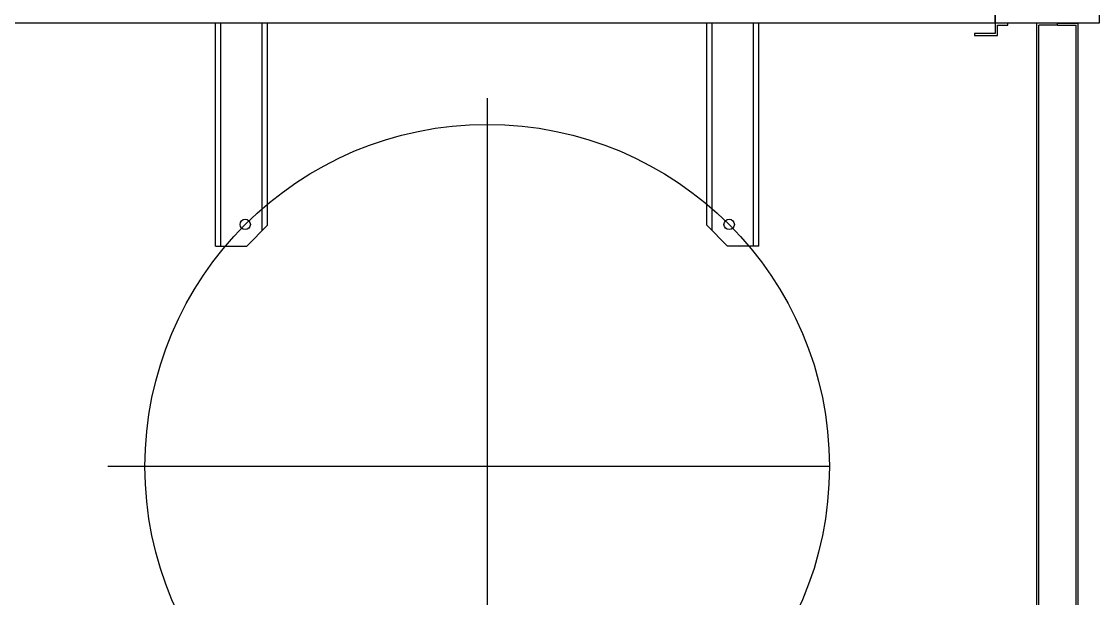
# Model space of a CAD drawing. Extents: x 758840 to 1108724, y -102573 to 143521.
# Drawn here: x 855187 to 856225, y 122173 to 122729 of the extents above; entities that cross this region are included whole.
import ezdxf

# ---------------------------------------------------------------- set-up
doc = ezdxf.new("R2010")
doc.units = 0
doc.header["$LTSCALE"] = 1000
doc.header["$MEASUREMENT"] = 0
for name, color, linetype in [('GEN-DC 中心线', 8, 'Continuous'), ('GEN-DC 虚线', 8, 'Continuous'), ('室外柴油发电-2层', 241, 'Continuous')]:
    doc.layers.add(name, color=color, linetype=linetype)

# ---------------------------------------------------------------- blocks, each defined once
blk = doc.blocks.new('柴发假负载')
at = {"lineweight": 30}
for p, q in [((8431478.731, -3627743.904), (8431478.731, -3627528.904)), ((8431483.731, -3627743.904), (8431483.731, -3627528.904)), ((8431523.731, -3627728.904), (8431523.731, -3627528.904)), ((8431523.731, -3627728.904), (8431523.731, -3627528.904)), ((8431528.731, -3627723.904), (8431528.731, -3627528.904)), ((8431952.492, -3627723.904), (8431952.492, -3627528.904)), ((8431957.492, -3627728.904), (8431957.492, -3627528.904)), ((8431957.492, -3627728.904), (8431957.492, -3627528.904)), ((8431997.492, -3627743.904), (8431997.492, -3627528.904)), ((8432002.492, -3627743.904), (8432002.492, -3627528.904)), ((8431508.731, -3627743.904), (8431528.731, -3627723.904)), ((8431972.492, -3627743.904), (8431952.492, -3627723.904)), ((8431478.731, -3627743.904), (8431508.731, -3627743.904)), ((8432002.492, -3627743.904), (8431972.492, -3627743.904))]:
    blk.add_line(p, q, dxfattribs=at)
at = {"color": 2, "lineweight": 30}
for p, q in [((8432270.71, -3628383.904), (8432270.71, -3627528.904)), ((8432290.661, -3627528.904), (8432270.71, -3627528.904)), ((8432272.71, -3628381.904), (8432272.71, -3627530.904)), ((8432290.661, -3627530.904), (8432272.71, -3627530.904)), ((8432290.661, -3627528.904), (8432310.612, -3627528.904)), ((8432290.661, -3627530.904), (8432290.661, -3627528.904)), ((8432290.661, -3627530.904), (8432290.661, -3627528.904)), ((8432290.661, -3627530.904), (8432308.612, -3627530.904)), ((8432308.612, -3628381.904), (8432308.612, -3627530.904)), ((8432310.612, -3628383.904), (8432310.612, -3627528.904))]:
    blk.add_line(p, q, dxfattribs=at)
blk.add_lwpolyline([(8432230.612, -3627528.904), (8428970.612, -3627528.904), (8428970.612, -3627478.904), (8432230.612, -3627478.904)], close=True)
blk.add_lwpolyline([(8432232.612, -3627530.904), (8432242.612, -3627530.904), (8432242.612, -3627528.904), (8432230.612, -3627528.904), (8432230.612, -3627538.904), (8432210.612, -3627538.904), (8432210.612, -3627540.904), (8432232.612, -3627540.904)], close=True, dxfattribs=at)
for centre in [(8431507.266, -3627723.058), (8431973.957, -3627723.058)]:
    blk.add_circle(centre, 5)
at = {"layer": 'GEN-DC 中心线'}
for p, q in [((8431740.612, -3627601.404), (8431740.612, -3628311.404)), ((8432070.612, -3627956.404), (8431374.797, -3627956.404))]:
    blk.add_line(p, q, dxfattribs=at)
blk.add_circle((8431740.612, -3627956.581), 330, dxfattribs=at)
at = {"layer": 'GEN-DC 虚线'}
blk.add_lwpolyline([(8432330.612, -3627528.904), (8432230.612, -3627528.904), (8432230.612, -3627478.904), (8432330.612, -3627478.904)], close=True, dxfattribs=at)

msp = doc.modelspace()

# ---------------------------------------------------------------- block references
at = {"layer": '室外柴油发电-2层'}
msp.add_blockref('柴发假负载', (-7576105, 3750256.89), dxfattribs=at)

doc.saveas('drawing.dxf')
